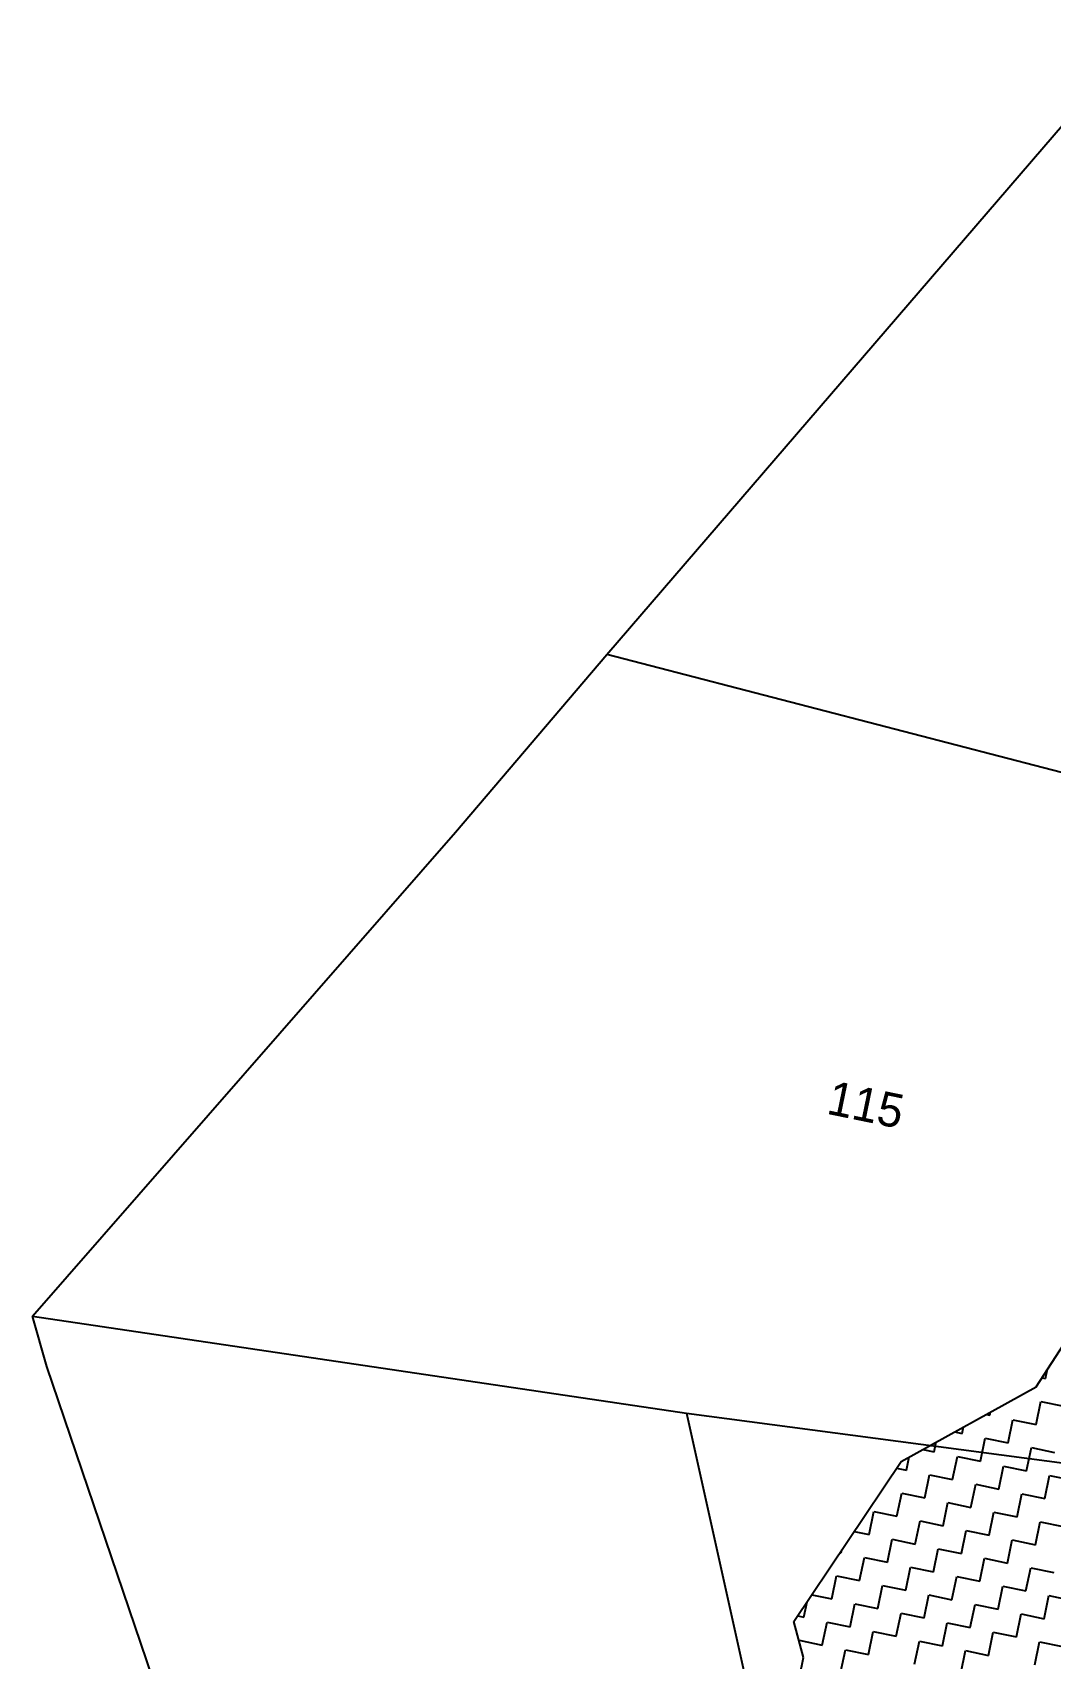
# Model space of a CAD drawing. Header units: metres. Extents: x 280043 to 281054, y 2047152 to 2048652.
# Drawn here: x 280531.7 to 280638.7, y 2048468 to 2048638.9 of the extents above; entities that cross this region are included whole.
import ezdxf
from ezdxf.enums import TextEntityAlignment as Align

# ---------------------------------------------------------------- set-up
doc = ezdxf.new("R2010")
doc.units = ezdxf.units.M
for name, color, linetype in [('POLY_HATCH', 12, 'Continuous'), ('POLY_PARCEL', 6, 'Continuous'), ('TEXT_PARCEL', 7, 'Continuous'), ('V_BOUND_LINE', 7, 'Continuous')]:
    doc.layers.add(name, color=color, linetype=linetype)
doc.styles.add('TEXT_MAP', font='', dxfattribs={"height": 1.8})
doc.styles.get('TEXT_MAP').set_extended_font_data('Kruti Dev 050')

msp = doc.modelspace()

# ---------------------------------------------------------------- linework, layer by layer
at = {"layer": 'POLY_HATCH'}
for p, q in [((280637.15, 2048496.54), (280643.3, 2048506.04)), ((280622.96, 2048488.7), (280637.15, 2048496.54)), ((280611.71, 2048471.87), (280622.96, 2048488.7)), ((280612.72, 2048468.07), (280611.71, 2048471.87)), ((280611.78, 2048463.48), (280612.72, 2048468.07))]:
    msp.add_line(p, q, dxfattribs=at)
at = {"layer": 'POLY_HATCH', "linetype": 'Continuous'}
for p, q in [((280637.77, 2048497.49), (280638.16, 2048497.41)), ((280638.16, 2048497.41), (280638.37, 2048498.42)), ((280632.31, 2048493.56), (280632.38, 2048493.9)), ((280637.16, 2048492.56), (280637.66, 2048494.99)), ((280637.66, 2048494.99), (280640.08, 2048494.49)), ((280629.38, 2048491.64), (280629.53, 2048492.33)), ((280631.91, 2048493.64), (280632.31, 2048493.56)), ((280634.23, 2048490.64), (280634.73, 2048493.06)), ((280634.73, 2048493.06), (280637.16, 2048492.56)), ((280626.46, 2048489.71), (280626.67, 2048490.75)), ((280628.58, 2048491.8), (280629.38, 2048491.64)), ((280631.31, 2048488.71), (280631.81, 2048491.14)), ((280631.81, 2048491.14), (280634.23, 2048490.64)), ((280623.53, 2048487.79), (280623.82, 2048489.17)), ((280625.25, 2048489.96), (280626.46, 2048489.71)), ((280628.38, 2048486.79), (280628.88, 2048489.21)), ((280628.88, 2048489.21), (280631.31, 2048488.71)), ((280636.16, 2048487.71), (280636.66, 2048490.14)), ((280636.66, 2048490.14), (280639.08, 2048489.64)), ((280622.5, 2048488), (280623.53, 2048487.79)), ((280625.46, 2048484.86), (280625.96, 2048487.29)), ((280625.96, 2048487.29), (280628.38, 2048486.79)), ((280633.23, 2048485.79), (280633.73, 2048488.21)), ((280633.73, 2048488.21), (280636.16, 2048487.71)), ((280638.08, 2048484.79), (280638.58, 2048487.21)), ((280638.58, 2048487.21), (280641.01, 2048486.71)), ((280622.53, 2048482.94), (280623.03, 2048485.36)), ((280623.03, 2048485.36), (280625.46, 2048484.86)), ((280630.31, 2048483.86), (280630.81, 2048486.29)), ((280630.81, 2048486.29), (280633.23, 2048485.79)), ((280635.16, 2048482.86), (280635.66, 2048485.29)), ((280635.66, 2048485.29), (280638.08, 2048484.79)), ((280627.38, 2048481.94), (280627.88, 2048484.36)), ((280627.88, 2048484.36), (280630.31, 2048483.86)), ((280619.61, 2048481.01), (280620.11, 2048483.44)), ((280620.11, 2048483.44), (280622.53, 2048482.94)), ((280624.46, 2048480.01), (280624.96, 2048482.44)), ((280624.96, 2048482.44), (280627.38, 2048481.94)), ((280632.23, 2048480.94), (280632.73, 2048483.36)), ((280632.73, 2048483.36), (280635.16, 2048482.86)), ((280637.08, 2048479.94), (280637.58, 2048482.36)), ((280637.58, 2048482.36), (280640.01, 2048481.86)), ((280618.04, 2048481.34), (280619.61, 2048481.01)), ((280621.53, 2048478.09), (280622.03, 2048480.51)), ((280622.03, 2048480.51), (280624.46, 2048480.01)), ((280629.31, 2048479.01), (280629.81, 2048481.44)), ((280629.81, 2048481.44), (280632.23, 2048480.94)), ((280634.16, 2048478.01), (280634.66, 2048480.44)), ((280634.66, 2048480.44), (280637.08, 2048479.94)), ((280616.55, 2048479.11), (280616.68, 2048479.09)), ((280616.68, 2048479.09), (280616.75, 2048479.41)), ((280618.61, 2048476.16), (280619.11, 2048478.59)), ((280619.11, 2048478.59), (280621.53, 2048478.09)), ((280626.38, 2048477.09), (280626.88, 2048479.51)), ((280626.88, 2048479.51), (280629.31, 2048479.01)), ((280631.24, 2048476.09), (280631.73, 2048478.51)), ((280631.73, 2048478.51), (280634.16, 2048478.01)), ((280615.68, 2048474.24), (280616.18, 2048476.66)), ((280616.18, 2048476.66), (280618.61, 2048476.16)), ((280623.46, 2048475.16), (280623.96, 2048477.59)), ((280623.96, 2048477.59), (280626.38, 2048477.09)), ((280636.09, 2048475.09), (280636.59, 2048477.51)), ((280636.59, 2048477.51), (280639.01, 2048477.01)), ((280620.53, 2048473.24), (280621.03, 2048475.66)), ((280621.03, 2048475.66), (280623.46, 2048475.16)), ((280628.31, 2048474.16), (280628.81, 2048476.59)), ((280628.81, 2048476.59), (280631.24, 2048476.09)), ((280633.16, 2048473.16), (280633.66, 2048475.59)), ((280633.66, 2048475.59), (280636.09, 2048475.09)), ((280612.76, 2048472.31), (280613.1, 2048473.94)), ((280613.58, 2048474.67), (280615.68, 2048474.24)), ((280617.61, 2048471.31), (280618.11, 2048473.74)), ((280618.11, 2048473.74), (280620.53, 2048473.24)), ((280625.39, 2048472.24), (280625.88, 2048474.66)), ((280625.88, 2048474.66), (280628.31, 2048474.16)), ((280630.24, 2048471.24), (280630.74, 2048473.66)), ((280630.74, 2048473.66), (280633.16, 2048473.16)), ((280638.01, 2048472.16), (280638.51, 2048474.59)), ((280638.51, 2048474.59), (280640.94, 2048474.09)), ((280612.1, 2048472.45), (280612.76, 2048472.31)), ((280614.68, 2048469.39), (280615.18, 2048471.81)), ((280615.18, 2048471.81), (280617.61, 2048471.31)), ((280622.46, 2048470.31), (280622.96, 2048472.74)), ((280622.96, 2048472.74), (280625.39, 2048472.24)), ((280627.31, 2048469.31), (280627.81, 2048471.74)), ((280627.81, 2048471.74), (280630.24, 2048471.24)), ((280635.09, 2048470.24), (280635.59, 2048472.66)), ((280635.59, 2048472.66), (280638.01, 2048472.16)), ((280612.25, 2048469.85), (280612.26, 2048469.89)), ((280612.26, 2048469.89), (280614.68, 2048469.39)), ((280619.54, 2048468.39), (280620.03, 2048470.81)), ((280620.03, 2048470.81), (280622.46, 2048470.31)), ((280632.16, 2048468.31), (280632.66, 2048470.74)), ((280632.66, 2048470.74), (280635.09, 2048470.24)), ((280616.61, 2048466.46), (280617.11, 2048468.89)), ((280617.11, 2048468.89), (280619.54, 2048468.39)), ((280624.39, 2048467.39), (280624.89, 2048469.81)), ((280624.89, 2048469.81), (280627.31, 2048469.31)), ((280629.24, 2048466.39), (280629.74, 2048468.81)), ((280629.74, 2048468.81), (280632.16, 2048468.31)), ((280637.01, 2048467.31), (280637.51, 2048469.74)), ((280637.51, 2048469.74), (280639.94, 2048469.24))]:
    msp.add_line(p, q, dxfattribs=at)
at = {"layer": 'POLY_PARCEL'}
for p, q in [((280659.39, 2048556.01), (280592.05, 2048573.52)), ((280531.67, 2048503.97), (280600.4, 2048493.76)), ((280600.4, 2048493.76), (280609.76, 2048451.84)), ((280600.4, 2048493.76), (280708.74, 2048479.48))]:
    msp.add_line(p, q, dxfattribs=at)
at = {"layer": 'V_BOUND_LINE'}
for p, q in [((280592.05, 2048573.52), (280648.28, 2048638.89)), ((280576.14, 2048554.83), (280592.05, 2048573.52)), ((280531.67, 2048503.97), (280576.14, 2048554.83)), ((280533.17, 2048498.68), (280531.67, 2048503.97)), ((280553.88, 2048437.67), (280533.17, 2048498.68))]:
    msp.add_line(p, q, dxfattribs=at)

# ---------------------------------------------------------------- texts
at = {"layer": 'TEXT_PARCEL', "style": 'TEXT_MAP'}
msp.add_text('115', height=3.566, rotation=348.3523, dxfattribs=at).set_placement((280619.27, 2048526.18), align=Align.MIDDLE)

doc.saveas('drawing.dxf')
